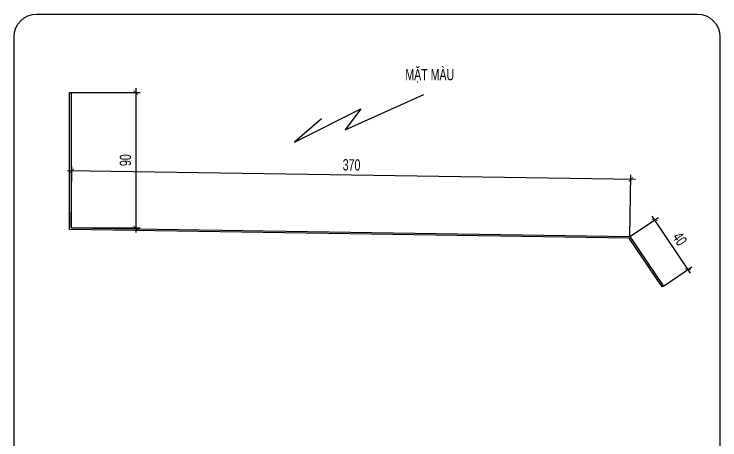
# Model space of a CAD drawing. Header units: inches. Extents: x 2 to 32666, y -5537 to 22.
# Drawn here: x 19149.7 to 19305.4, y -4446.7 to -4352.8 of the extents above; entities that cross this region are included whole.
import ezdxf

# ---------------------------------------------------------------- set-up
doc = ezdxf.new("R2010")
doc.units = ezdxf.units.IN
doc.header["$MEASUREMENT"] = 0
doc.layers.get('Defpoints').update_dxf_attribs({"lineweight": 9})
for name, color, linetype in [('3', 3, 'Continuous'), ('4', 4, 'Continuous'), ('6', 6, 'Continuous'), ('9', 9, 'Continuous'), ('DIM', 8, 'Continuous')]:
    doc.layers.add(name, color=color, linetype=linetype)
doc.styles.add('ST1', font='vnshx.shx', dxfattribs={"width": 0.7})
doc.styles.add('ST1H', font='vnshxh.shx', dxfattribs={"width": 0.7})
doc.dimstyles.new('3', dxfattribs={"dimtxt": 2.5, "dimasz": 1, "dimexe": 1, "dimexo": 0, "dimgap": 1, "dimtad": 1, "dimdec": 0, "dimlfac": 3, "dimzin": 0, "dimdsep": 46, "dimtxsty": 'ST1', "dimblk": 'ARCHTICK', "dimcen": 1, "dimdle": 1, "dimclrd": 8, "dimclre": 8, "dimclrt": 3, "dimadec": 0, "dimazin": 0, "dimtfac": 1, "dimtdec": 0, "dimtix": 1, "dimtofl": 0, "dimtmove": 1, "dimatfit": 3, "dimldrblk": 'DOT', "dimfxl": 0.18, "dimtfill": 1, "dimtolj": 1, "dimtzin": 0, "dimlwd": -1, "dimlwe": -1, "dimarcsym": 2})

# ---------------------------------------------------------------- blocks, each defined once
blk = doc.blocks.new('_ArchTick')
at = {"color": 0, "linetype": 'ByBlock', "const_width": 0.15}
blk.add_lwpolyline([(-0.5, -0.5), (0.5, 0.5)], dxfattribs=at)
blk = doc.blocks.new('*D6394')
at = {"layer": 'Defpoints', "color": 0, "transparency": 16777216}
for p in [(19162.41, -4387.36), (19162.22, -4399.94), (19285.55, -4401.85)]:
    blk.add_point(p, dxfattribs=at)
at = {"layer": 'DIM', "color": 8, "linetype": 'Continuous', "transparency": 16777216}
for p, q in [((19162.22, -4399.94), (19162.43, -4386.36)), ((19286.75, -4389.28), (19161.41, -4387.34)), ((19285.55, -4401.85), (19285.76, -4388.27))]:
    blk.add_line(p, q, dxfattribs=at)
at = {"layer": 'DIM', "color": 8, "transparency": 16777216}
for p, rotation in [((19162.41, -4387.36), 179.1128733195275), ((19285.75, -4389.27), 359.1128733195275)]:
    blk.add_blockref('_ArchTick', p, dxfattribs=dict(at, rotation=rotation))
at = {"layer": 'DIM', "color": 3, "transparency": 16777216, "insert": (19224.12, -4386.06), "char_height": 2.5, "attachment_point": 5, "rotation": 359.1129, "style": 'ST1', "bg_fill": 3, "box_fill_scale": 1.25, "bg_fill_color": 256, "bg_fill_true_color": 13158600, "bg_fill_transparency": 0}
blk.add_mtext('\\A1;370', dxfattribs=at)
blk = doc.blocks.new('_Dot')
at = {"color": 0, "linetype": 'ByBlock', "lineweight": -2}
blk.add_line((-0.5, 0), (-1, 0), dxfattribs=at)
at = {"color": 0, "linetype": 'ByBlock', "const_width": 0.5}
blk.add_lwpolyline([(-0.25, 0, 1), (0.25, 0, 1)], format="xyb", close=True, dxfattribs=at)
blk = doc.blocks.new('DOT')
at = {"color": 0, "linetype": 'ByBlock'}
blk.add_line((-0.5, 0), (-1, 0), dxfattribs=at)
at = {"color": 0, "linetype": 'ByBlock', "const_width": 0.5}
blk.add_lwpolyline([(-0.25, 0, 1), (0.25, 0, 1)], format="xyb", close=True, dxfattribs=at)
blk = doc.blocks.new('*D6395')
at = {"layer": 'Defpoints', "color": 0, "transparency": 16777216}
for p in [(19162.22, -4370.09), (19162.22, -4399.94), (19176.48, -4399.94)]:
    blk.add_point(p, dxfattribs=at)
at = {"layer": 'DIM', "color": 8, "linetype": 'Continuous', "transparency": 16777216}
for p, q in [((19162.22, -4370.09), (19177.48, -4370.09)), ((19176.48, -4369.09), (19176.48, -4400.94)), ((19162.22, -4399.94), (19177.48, -4399.94))]:
    blk.add_line(p, q, dxfattribs=at)
at = {"layer": 'DIM', "color": 8, "transparency": 16777216}
for p, rotation in [((19176.48, -4370.09), 90), ((19176.48, -4399.94), 270)]:
    blk.add_blockref('_ArchTick', p, dxfattribs=dict(at, rotation=rotation))
at = {"layer": 'DIM', "color": 3, "transparency": 16777216, "insert": (19174.23, -4385.01), "char_height": 2.5, "attachment_point": 5, "rotation": 90, "style": 'ST1', "bg_fill": 3, "box_fill_scale": 1.25, "bg_fill_color": 256, "bg_fill_true_color": 13158600, "bg_fill_transparency": 0}
blk.add_mtext('\\A1;90', dxfattribs=at)
blk = doc.blocks.new('*D6396')
at = {"layer": 'Defpoints', "color": 0, "transparency": 16777216}
for p in [(19291, -4398.18), (19285.55, -4401.85), (19292.92, -4412.77)]:
    blk.add_point(p, dxfattribs=at)
at = {"layer": 'DIM', "color": 8, "linetype": 'Continuous', "transparency": 16777216}
for p, q in [((19285.55, -4401.85), (19291.83, -4397.62)), ((19298.92, -4409.92), (19290.44, -4397.35)), ((19292.92, -4412.77), (19299.19, -4408.54))]:
    blk.add_line(p, q, dxfattribs=at)
at = {"layer": 'DIM', "color": 8, "transparency": 16777216}
for p, rotation in [((19291, -4398.18), 123.9999999999942), ((19298.36, -4409.09), 303.9999999999942)]:
    blk.add_blockref('_ArchTick', p, dxfattribs=dict(at, rotation=rotation))
at = {"layer": 'DIM', "color": 3, "transparency": 16777216, "insert": (19296.54, -4402.38), "char_height": 2.5, "attachment_point": 5, "rotation": 304, "style": 'ST1', "bg_fill": 3, "box_fill_scale": 1.25, "bg_fill_color": 256, "bg_fill_true_color": 13158600, "bg_fill_transparency": 0}
blk.add_mtext('\\A1;40', dxfattribs=at)

msp = doc.modelspace()

# ---------------------------------------------------------------- linework, layer by layer
at = {"layer": '4'}
msp.add_lwpolyline([(19217.4817, -4375.8668), (19211.543, -4381.0312), (19226.1969, -4373.7085), (19222.7262, -4378.3334), (19240.0793, -4370.5482)], dxfattribs=at)
at = {"layer": '6'}
msp.add_lwpolyline([(19292.6402, -4412.9529), (19285.3748, -4402.1815), (19161.8838, -4400.2693), (19161.8838, -4370.0868), (19162.2172, -4370.0868), (19162.2172, -4399.9411), (19285.5539, -4401.8509), (19292.9166, -4412.7665)], close=True, dxfattribs=at)
at = {"layer": '9'}
msp.add_lwpolyline([(19154.6571, -4352.7845), (19300.399, -4352.7845, -0.41421356), (19305.399, -4357.7845), (19305.399, -4476.9592, -0.41421356), (19300.399, -4481.9592), (19154.6571, -4481.9592, -0.41421356), (19149.6571, -4476.9592), (19149.6571, -4357.7845, -0.41421356)], format="xyb", close=True, dxfattribs=at)

# ---------------------------------------------------------------- texts
at = {"layer": '3', "style": 'ST1H', "width": 0.7}
msp.add_text('mÆt mµu', height=2.5, dxfattribs=at).set_placement((19235.981, -4367.3772))

# ---------------------------------------------------------------- next in the draw order: dimensions: what is measured, and where the dimension line sits
at = {"layer": 'DIM'}
dim = msp.add_aligned_dim(p1=(19285.5539, -4401.8509), p2=(19162.2172, -4399.9411), distance=-12.5837, dimstyle='3', override={"dimldrblk": 'DOT'}, dxfattribs=at)
dim.commit()
dim.dimension.update_dxf_attribs({"geometry": '*D6394', "text_midpoint": (19224.1152, -4386.064)})

# ---------------------------------------------------------------- next in the draw order: dimensions: what is measured, and where the dimension line sits
for p1, p2, distance, picture, middle in [((19162.2172, -4370.0868), (19162.2172, -4399.9411), 14.2667, '*D6395', (19174.2339, -4385.0139)), ((19292.9166, -4412.7665), (19285.5539, -4401.8509), -6.5667, '*D6396', (19296.5446, -4402.3785))]:
    dim = msp.add_aligned_dim(p1=p1, p2=p2, distance=distance, dimstyle='3', override={"dimldrblk": 'DOT'}, dxfattribs=at)
    dim.commit()
    dim.dimension.update_dxf_attribs({"geometry": picture, "text_midpoint": middle})

doc.saveas('drawing.dxf')
